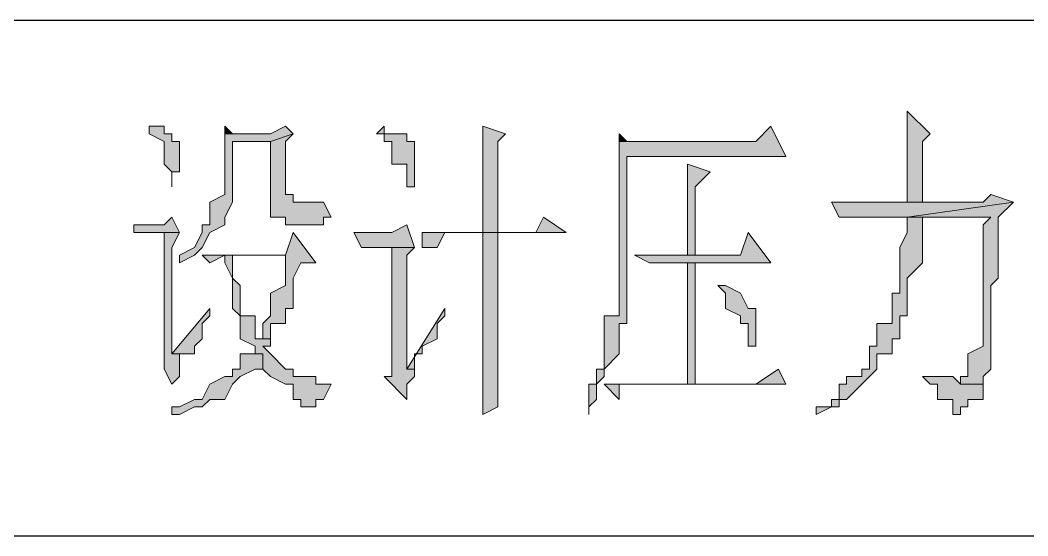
# Model space of a CAD drawing. Header units: millimetres. Extents: x 20 to 821, y 1 to 1134.
# Drawn here: x 570.42 to 594.34, y 1096.88 to 1109.12 of the extents above; entities that cross this region are included whole.
import ezdxf

# ---------------------------------------------------------------- set-up
doc = ezdxf.new("R2010")
doc.units = ezdxf.units.MM
doc.layers.add('1', color=7, linetype='Continuous')

msp = doc.modelspace()

# ---------------------------------------------------------------- hatches: boundary and pattern name
h = msp.add_hatch(color=0)
h.dxf.hatch_style = 2
h.paths.add_polyline_path([(591.48, 1106.961732), (591.48, 1104.801732), (591.84, 1104.801732), (591.84, 1106.241732), (592.02, 1106.421732)])
h = msp.add_hatch(color=0)
h.dxf.hatch_style = 2
h.paths.add_polyline_path([(573.48, 1106.601732), (573.48, 1106.421732), (573.84, 1106.241732), (573.84, 1105.701732), (574.02, 1105.521732), (574.02, 1105.161732), (574.02, 1105.521732), (574.2, 1105.521732), (574.2, 1105.701732), (574.2, 1106.241732), (574.02, 1106.241732), (574.02, 1106.421732), (573.84, 1106.421732), (573.84, 1106.601732)])
h = msp.add_hatch(color=0)
h.dxf.hatch_style = 2
h.paths.add_polyline_path([(576.72, 1106.601732), (576.36, 1106.421732), (575.28, 1106.421732), (575.28, 1106.241732), (575.28, 1104.981732), (574.92, 1104.801732), (574.92, 1104.261732), (574.74, 1104.261732), (574.74, 1104.081732), (574.56, 1103.721732), (574.2, 1103.541732), (574.2, 1103.361732), (574.56, 1103.541732), (574.74, 1103.721732), (574.92, 1104.081732), (575.28, 1104.261732), (575.28, 1104.441732), (575.46, 1104.801732), (575.46, 1106.241732), (576.36, 1106.241732), (576.9, 1106.421732)])
h = msp.add_hatch(color=0)
h.dxf.hatch_style = 2
h.paths.add_polyline_path([(575.28, 1106.601732), (575.28, 1106.421732), (575.46, 1106.421732)])
h = msp.add_hatch(color=0)
h.dxf.hatch_style = 2
h.paths.add_polyline_path([(579.06, 1106.601732), (578.88, 1106.421732), (579.06, 1106.421732), (579.06, 1106.241732), (579.24, 1106.241732), (579.24, 1105.881732), (579.24, 1105.701732), (579.6, 1105.701732), (579.6, 1105.161732), (579.78, 1105.161732), (579.78, 1106.241732), (579.6, 1106.241732), (579.6, 1106.421732), (579.24, 1106.421732), (579.06, 1106.421732)])
h = msp.add_hatch(color=0)
h.dxf.hatch_style = 2
h.paths.add_polyline_path([(581.4, 1106.601732), (581.4, 1104.081732), (581.76, 1104.081732), (581.76, 1106.241732), (581.94, 1106.421732)])
h = msp.add_hatch(color=0)
h.dxf.hatch_style = 2
h.paths.add_polyline_path([(588.24, 1106.601732), (587.88, 1106.241732), (584.64, 1106.241732), (584.64, 1105.881732), (584.64, 1102.101732), (584.28, 1102.101732), (584.28, 1100.841732), (584.1, 1100.841732), (584.1, 1100.661732), (584.1, 1100.481732), (583.92, 1100.481732), (583.92, 1099.761732), (583.92, 1099.941732), (584.1, 1100.121732), (584.1, 1100.481732), (584.28, 1100.661732), (584.28, 1100.841732), (584.64, 1101.201732), (584.64, 1101.921732), (584.82, 1101.921732), (584.82, 1105.881732), (588.6, 1105.881732)])
h = msp.add_hatch(color=0)
h.dxf.hatch_style = 2
h.paths.add_polyline_path([(576.9, 1106.421732), (576.36, 1106.241732), (576.36, 1104.441732), (576.72, 1104.441732), (576.72, 1104.261732), (576.9, 1104.261732), (577.62, 1104.261732), (577.62, 1104.441732), (577.8, 1104.441732), (577.62, 1104.801732), (576.9, 1104.801732), (576.9, 1104.981732), (576.72, 1104.981732), (576.72, 1106.241732)])
h = msp.add_hatch(color=0)
h.dxf.hatch_style = 2
h.paths.add_polyline_path([(584.64, 1106.421732), (584.64, 1106.241732), (584.82, 1106.241732)])
h = msp.add_hatch(color=0)
h.dxf.hatch_style = 2
h.paths.add_polyline_path([(586.26, 1105.701732), (586.26, 1103.541732), (586.44, 1103.541732), (586.44, 1105.161732), (586.8, 1105.521732)])
h = msp.add_hatch(color=0)
h.dxf.hatch_style = 2
h.paths.add_polyline_path([(593.46, 1104.981732), (593.28, 1104.801732), (589.68, 1104.801732), (589.86, 1104.441732), (591.48, 1104.441732), (594, 1104.801732)])
h = msp.add_hatch(color=0)
h.dxf.hatch_style = 2
h.paths.add_polyline_path([(577.44, 1104.801732), (577.08, 1104.801732), (577.62, 1104.801732)])
h = msp.add_hatch(color=0)
h.dxf.hatch_style = 2
h.paths.add_polyline_path([(594, 1104.801732), (591.48, 1104.441732), (593.46, 1104.441732), (593.28, 1104.261732), (593.28, 1101.381732), (592.92, 1101.201732), (592.92, 1100.841732), (592.92, 1100.661732), (592.74, 1100.661732), (592.74, 1100.481732), (593.28, 1100.481732), (593.28, 1100.661732), (593.46, 1100.841732), (593.46, 1102.821732), (593.64, 1103.001732), (593.64, 1104.441732)])
h = msp.add_hatch(color=0)
h.dxf.hatch_style = 2
h.paths.add_polyline_path([(574.02, 1104.441732), (573.84, 1104.261732), (573.12, 1104.261732), (573.12, 1104.081732), (574.2, 1104.081732)])
h = msp.add_hatch(color=0)
h.dxf.hatch_style = 2
h.paths.add_polyline_path([(582.84, 1104.441732), (582.66, 1104.081732), (579.96, 1104.081732), (579.96, 1103.721732), (580.32, 1103.721732), (580.5, 1104.081732), (583.38, 1104.081732)])
h = msp.add_hatch(color=0)
h.dxf.hatch_style = 2
h.paths.add_polyline_path([(591.48, 1104.441732), (591.48, 1104.081732), (591.3, 1103.721732), (591.3, 1102.641732), (591.12, 1102.641732), (591.12, 1101.921732), (590.76, 1101.921732), (590.76, 1101.381732), (590.58, 1101.381732), (590.58, 1101.201732), (590.58, 1100.841732), (590.4, 1100.841732), (590.4, 1100.661732), (590.04, 1100.661732), (590.04, 1100.481732), (589.86, 1100.481732), (589.86, 1100.121732), (589.68, 1100.121732), (589.68, 1099.941732), (589.32, 1099.941732), (589.32, 1099.761732), (589.68, 1099.941732), (589.86, 1099.941732), (589.86, 1100.121732), (590.04, 1100.121732), (590.4, 1100.481732), (590.58, 1100.661732), (590.76, 1100.841732), (590.76, 1101.201732), (591.12, 1101.201732), (591.12, 1101.561732), (591.3, 1101.561732), (591.3, 1102.101732), (591.48, 1102.101732), (591.48, 1103.001732), (591.84, 1103.361732), (591.84, 1104.441732), (593.46, 1104.441732)])
h = msp.add_hatch(color=0)
h.dxf.hatch_style = 2
h.paths.add_polyline_path([(579.6, 1104.261732), (579.24, 1104.081732), (578.34, 1104.081732), (578.52, 1103.721732), (579.78, 1103.721732)])
h = msp.add_hatch(color=0)
h.dxf.hatch_style = 2
h.paths.add_polyline_path([(574.2, 1104.081732), (573.84, 1104.081732), (573.84, 1101.201732), (573.84, 1100.841732), (574.02, 1100.481732), (574.2, 1100.661732), (574.2, 1101.201732), (574.56, 1101.201732), (574.02, 1101.201732), (574.02, 1103.721732)])
h = msp.add_hatch(color=0)
h.dxf.hatch_style = 2
h.paths.add_polyline_path([(576.9, 1104.081732), (576.72, 1103.541732), (574.74, 1103.541732), (576.72, 1103.541732), (576.72, 1102.821732), (576.36, 1102.641732), (576.36, 1102.101732), (576.18, 1101.921732), (576.18, 1101.561732), (576.36, 1101.561732), (576.36, 1101.921732), (576.72, 1101.921732), (576.72, 1102.281732), (576.9, 1102.281732), (576.9, 1102.821732), (576.9, 1103.001732), (577.08, 1103.361732), (577.44, 1103.361732)])
h = msp.add_hatch(color=0)
h.dxf.hatch_style = 2
h.paths.add_polyline_path([(581.76, 1104.081732), (581.4, 1104.081732), (581.4, 1101.201732), (581.4, 1099.761732), (581.76, 1099.941732)])
h = msp.add_hatch(color=0)
h.dxf.hatch_style = 2
h.paths.add_polyline_path([(587.7, 1104.081732), (587.52, 1103.541732), (585, 1103.541732), (585.36, 1103.361732), (588.24, 1103.361732)])
h = msp.add_hatch(color=0)
h.dxf.hatch_style = 2
h.paths.add_polyline_path([(579.78, 1103.721732), (579.24, 1103.721732), (579.24, 1101.201732), (579.24, 1100.661732), (579.06, 1100.661732), (579.6, 1100.121732), (579.6, 1100.481732), (579.78, 1100.661732), (579.78, 1100.841732), (579.6, 1100.841732), (579.6, 1103.541732)])
h = msp.add_hatch(color=0)
h.dxf.hatch_style = 2
h.paths.add_polyline_path([(574.74, 1103.541732), (574.92, 1103.361732), (575.28, 1103.541732), (576.72, 1103.541732)])
h = msp.add_hatch(color=0)
h.dxf.hatch_style = 2
h.paths.add_polyline_path([(575.46, 1103.541732), (575.28, 1103.541732), (575.28, 1103.361732), (575.46, 1103.001732), (575.46, 1102.281732), (575.64, 1102.101732), (575.64, 1101.561732), (576, 1101.381732), (576, 1101.201732), (575.64, 1101.201732), (576.18, 1101.201732), (576.18, 1100.841732), (576.36, 1100.661732), (576.72, 1100.481732), (576.9, 1100.481732), (576.9, 1100.121732), (577.08, 1100.121732), (577.08, 1099.941732), (577.44, 1099.941732), (577.44, 1100.121732), (577.62, 1100.121732), (577.8, 1100.481732), (577.44, 1100.481732), (577.44, 1100.661732), (576.9, 1100.661732), (576.9, 1100.841732), (576.72, 1100.841732), (576.36, 1101.201732), (576.18, 1101.381732), (576.36, 1101.381732), (576.36, 1101.561732), (576, 1101.561732), (576, 1101.921732), (576, 1102.101732), (575.64, 1102.101732), (575.64, 1102.821732), (575.46, 1103.001732)])
h = msp.add_hatch(color=0)
h.dxf.hatch_style = 2
h.paths.add_polyline_path([(586.26, 1100.481732), (586.44, 1100.481732), (586.44, 1103.361732), (586.26, 1103.361732)])
h = msp.add_hatch(color=0)
h.dxf.hatch_style = 2
h.paths.add_polyline_path([(586.98, 1102.821732), (587.16, 1102.641732), (587.16, 1102.281732), (587.52, 1102.101732), (587.52, 1101.921732), (587.7, 1101.921732), (587.7, 1101.381732), (587.88, 1101.381732), (587.88, 1102.281732), (587.7, 1102.281732), (587.52, 1102.641732), (587.16, 1102.821732)])
h = msp.add_hatch(color=0)
h.dxf.hatch_style = 2
h.paths.add_polyline_path([(574.92, 1102.281732), (574.02, 1101.201732), (574.56, 1101.201732), (574.56, 1101.381732), (574.74, 1101.561732), (574.74, 1101.921732), (574.92, 1102.101732)])
h = msp.add_hatch(color=0)
h.dxf.hatch_style = 2
h.paths.add_polyline_path([(580.5, 1102.281732), (579.6, 1100.841732), (579.78, 1100.841732), (579.78, 1101.201732), (579.96, 1101.201732), (579.96, 1101.381732), (580.32, 1101.561732), (580.32, 1101.921732), (580.5, 1102.101732)])
h = msp.add_hatch(color=0)
h.dxf.hatch_style = 2
h.paths.add_polyline_path([(575.64, 1101.201732), (575.64, 1100.841732), (575.46, 1100.841732), (575.46, 1100.661732), (575.28, 1100.661732), (574.92, 1100.481732), (574.74, 1100.121732), (574.56, 1100.121732), (574.2, 1099.941732), (574.02, 1099.941732), (574.02, 1099.761732), (574.2, 1099.761732), (574.56, 1099.941732), (574.74, 1099.941732), (574.92, 1100.121732), (575.28, 1100.121732), (575.46, 1100.481732), (575.64, 1100.661732), (576, 1100.841732), (576.18, 1100.841732), (576.18, 1101.201732)])
h = msp.add_hatch(color=0)
h.dxf.hatch_style = 2
h.paths.add_polyline_path([(588.42, 1100.841732), (587.88, 1100.481732), (584.28, 1100.481732), (584.64, 1100.121732), (584.64, 1100.481732), (584.82, 1100.481732), (588.6, 1100.481732)])
h = msp.add_hatch(color=0)
h.dxf.hatch_style = 2
h.paths.add_polyline_path([(592.02, 1100.661732), (591.84, 1100.661732), (592.02, 1100.481732), (592.2, 1100.481732), (592.2, 1100.121732), (592.56, 1100.121732), (592.56, 1099.941732), (592.56, 1099.761732), (592.74, 1099.761732), (592.74, 1099.941732), (592.92, 1099.941732), (592.92, 1100.121732), (593.28, 1100.121732), (593.28, 1100.481732), (592.74, 1100.481732), (592.56, 1100.661732), (592.2, 1100.661732)])

# ---------------------------------------------------------------- linework, layer by layer
at = {"layer": '1', "color": 0, "lineweight": 25}
for points in [[(557.64, 1109.121732), (821.16, 1109.121732)], [(557.64, 1096.881732), (821.16, 1096.881732)]]:
    msp.add_lwpolyline(points, dxfattribs=at)
at = {"layer": '1', "color": 0, "lineweight": 5}
for points in [[(591.48, 1106.961732), (591.48, 1104.801732), (591.84, 1104.801732), (591.84, 1106.241732), (592.02, 1106.421732), (591.48, 1106.961732)], [(573.48, 1106.601732), (573.48, 1106.421732), (573.84, 1106.241732), (573.84, 1105.701732), (574.02, 1105.521732), (574.02, 1105.161732), (574.02, 1105.521732), (574.2, 1105.521732), (574.2, 1105.701732), (574.2, 1106.241732), (574.02, 1106.241732), (574.02, 1106.421732), (573.84, 1106.421732), (573.84, 1106.601732), (573.48, 1106.601732)], [(576.72, 1106.601732), (576.36, 1106.421732), (575.28, 1106.421732), (575.28, 1106.241732), (575.28, 1104.981732), (574.92, 1104.801732), (574.92, 1104.261732), (574.74, 1104.261732), (574.74, 1104.081732), (574.56, 1103.721732), (574.2, 1103.541732), (574.2, 1103.361732), (574.56, 1103.541732), (574.74, 1103.721732), (574.92, 1104.081732), (575.28, 1104.261732), (575.28, 1104.441732), (575.46, 1104.801732), (575.46, 1106.241732), (576.36, 1106.241732), (576.9, 1106.421732), (576.72, 1106.601732)], [(575.28, 1106.601732), (575.28, 1106.421732), (575.46, 1106.421732), (575.28, 1106.601732)], [(579.06, 1106.601732), (578.88, 1106.421732), (579.06, 1106.421732), (579.06, 1106.241732), (579.24, 1106.241732), (579.24, 1105.881732), (579.24, 1105.701732), (579.6, 1105.701732), (579.6, 1105.161732), (579.78, 1105.161732), (579.78, 1106.241732), (579.6, 1106.241732), (579.6, 1106.421732), (579.24, 1106.421732), (579.06, 1106.421732), (579.06, 1106.601732)], [(581.4, 1106.601732), (581.4, 1104.081732), (581.76, 1104.081732), (581.76, 1106.241732), (581.94, 1106.421732), (581.4, 1106.601732)], [(588.24, 1106.601732), (587.88, 1106.241732), (584.64, 1106.241732), (584.64, 1105.881732), (584.64, 1102.101732), (584.28, 1102.101732), (584.28, 1100.841732), (584.1, 1100.841732), (584.1, 1100.661732), (584.1, 1100.661732), (584.1, 1100.481732), (583.92, 1100.481732), (583.92, 1099.761732), (583.92, 1099.941732), (584.1, 1100.121732), (584.1, 1100.481732), (584.28, 1100.661732), (584.28, 1100.841732), (584.64, 1101.201732), (584.64, 1101.921732), (584.82, 1101.921732), (584.82, 1105.881732), (588.6, 1105.881732), (588.24, 1106.601732)], [(576.9, 1106.421732), (576.36, 1106.241732), (576.36, 1104.441732), (576.72, 1104.441732), (576.72, 1104.261732), (576.9, 1104.261732), (577.62, 1104.261732), (577.62, 1104.441732), (577.8, 1104.441732), (577.62, 1104.801732), (576.9, 1104.801732), (576.9, 1104.981732), (576.72, 1104.981732), (576.72, 1106.241732), (576.9, 1106.421732)], [(584.64, 1106.421732), (584.64, 1106.241732), (584.82, 1106.241732), (584.64, 1106.421732)], [(586.26, 1105.701732), (586.26, 1103.541732), (586.44, 1103.541732), (586.44, 1105.161732), (586.8, 1105.521732), (586.26, 1105.701732)], [(593.46, 1104.981732), (593.28, 1104.801732), (589.68, 1104.801732), (589.86, 1104.441732), (591.48, 1104.441732), (594, 1104.801732), (593.46, 1104.981732)], [(577.44, 1104.801732), (577.08, 1104.801732), (577.62, 1104.801732), (577.44, 1104.801732)], [(594, 1104.801732), (591.48, 1104.441732), (593.46, 1104.441732), (593.28, 1104.261732), (593.28, 1101.381732), (592.92, 1101.201732), (592.92, 1100.841732), (592.92, 1100.661732), (592.74, 1100.661732), (592.74, 1100.481732), (593.28, 1100.481732), (593.28, 1100.661732), (593.46, 1100.841732), (593.46, 1102.821732), (593.64, 1103.001732), (593.64, 1104.441732), (594, 1104.801732)], [(574.02, 1104.441732), (573.84, 1104.261732), (573.12, 1104.261732), (573.12, 1104.081732), (574.2, 1104.081732), (574.02, 1104.441732)], [(582.84, 1104.441732), (582.66, 1104.081732), (579.96, 1104.081732), (579.96, 1103.721732), (580.32, 1103.721732), (580.5, 1104.081732), (583.38, 1104.081732), (582.84, 1104.441732)], [(591.48, 1104.441732), (591.48, 1104.081732), (591.3, 1103.721732), (591.3, 1102.641732), (591.12, 1102.641732), (591.12, 1101.921732), (590.76, 1101.921732), (590.76, 1101.381732), (590.58, 1101.381732), (590.58, 1101.201732), (590.58, 1100.841732), (590.4, 1100.841732), (590.4, 1100.661732), (590.04, 1100.661732), (590.04, 1100.481732), (589.86, 1100.481732), (589.86, 1100.121732), (589.68, 1100.121732), (589.68, 1099.941732), (589.32, 1099.941732), (589.32, 1099.761732), (589.68, 1099.941732), (589.86, 1099.941732), (589.86, 1100.121732), (590.04, 1100.121732), (590.4, 1100.481732), (590.58, 1100.661732), (590.76, 1100.841732), (590.76, 1101.201732), (591.12, 1101.201732), (591.12, 1101.561732), (591.3, 1101.561732), (591.3, 1102.101732), (591.48, 1102.101732), (591.48, 1103.001732), (591.84, 1103.361732), (591.84, 1104.441732), (593.46, 1104.441732), (591.48, 1104.441732)], [(579.6, 1104.261732), (579.24, 1104.081732), (578.34, 1104.081732), (578.52, 1103.721732), (579.78, 1103.721732), (579.6, 1104.261732)], [(574.2, 1104.081732), (573.84, 1104.081732), (573.84, 1101.201732), (573.84, 1100.841732), (574.02, 1100.481732), (574.2, 1100.661732), (574.2, 1101.201732), (574.56, 1101.201732), (574.02, 1101.201732), (574.02, 1103.721732), (574.2, 1104.081732)], [(576.9, 1104.081732), (576.72, 1103.541732), (574.74, 1103.541732), (576.72, 1103.541732), (576.72, 1102.821732), (576.36, 1102.641732), (576.36, 1102.101732), (576.18, 1101.921732), (576.18, 1101.561732), (576.36, 1101.561732), (576.36, 1101.921732), (576.72, 1101.921732), (576.72, 1102.281732), (576.9, 1102.281732), (576.9, 1102.821732), (576.9, 1102.821732), (576.9, 1103.001732), (577.08, 1103.361732), (577.44, 1103.361732), (576.9, 1104.081732)], [(581.76, 1104.081732), (581.4, 1104.081732), (581.4, 1101.201732), (581.4, 1099.761732), (581.76, 1099.941732), (581.76, 1104.081732)], [(587.7, 1104.081732), (587.52, 1103.541732), (585, 1103.541732), (585.36, 1103.361732), (588.24, 1103.361732), (587.7, 1104.081732)], [(579.78, 1103.721732), (579.24, 1103.721732), (579.24, 1101.201732), (579.24, 1100.661732), (579.06, 1100.661732), (579.6, 1100.121732), (579.6, 1100.481732), (579.78, 1100.661732), (579.78, 1100.841732), (579.6, 1100.841732), (579.6, 1103.541732), (579.78, 1103.721732)], [(574.74, 1103.541732), (574.92, 1103.361732), (575.28, 1103.541732), (576.72, 1103.541732), (574.74, 1103.541732)], [(575.46, 1103.541732), (575.28, 1103.541732), (575.28, 1103.361732), (575.46, 1103.001732), (575.46, 1102.281732), (575.64, 1102.101732), (575.64, 1101.561732), (576, 1101.381732), (576, 1101.201732), (575.64, 1101.201732), (576.18, 1101.201732), (576.18, 1100.841732), (576.36, 1100.661732), (576.72, 1100.481732), (576.72, 1100.481732), (576.9, 1100.481732), (576.9, 1100.121732), (577.08, 1100.121732), (577.08, 1099.941732), (577.44, 1099.941732), (577.44, 1100.121732), (577.62, 1100.121732), (577.8, 1100.481732), (577.44, 1100.481732), (577.44, 1100.661732), (576.9, 1100.661732), (576.9, 1100.841732), (576.72, 1100.841732), (576.36, 1101.201732), (576.18, 1101.381732), (576.36, 1101.381732), (576.36, 1101.561732), (576, 1101.561732), (576, 1101.921732), (576, 1102.101732), (575.64, 1102.101732), (575.64, 1102.821732), (575.46, 1103.001732), (575.46, 1103.541732)], [(586.26, 1100.481732), (586.44, 1100.481732), (586.44, 1103.361732), (586.26, 1103.361732), (586.26, 1100.481732)], [(586.98, 1102.821732), (587.16, 1102.641732), (587.16, 1102.281732), (587.52, 1102.101732), (587.52, 1101.921732), (587.7, 1101.921732), (587.7, 1101.381732), (587.88, 1101.381732), (587.88, 1102.281732), (587.7, 1102.281732), (587.52, 1102.641732), (587.16, 1102.821732), (586.98, 1102.821732)], [(574.92, 1102.281732), (574.02, 1101.201732), (574.56, 1101.201732), (574.56, 1101.381732), (574.74, 1101.561732), (574.74, 1101.921732), (574.92, 1102.101732), (574.92, 1102.281732)], [(580.5, 1102.281732), (579.6, 1100.841732), (579.78, 1100.841732), (579.78, 1101.201732), (579.96, 1101.201732), (579.96, 1101.381732), (580.32, 1101.561732), (580.32, 1101.921732), (580.5, 1102.101732), (580.5, 1102.281732)], [(575.64, 1101.201732), (575.64, 1100.841732), (575.46, 1100.841732), (575.46, 1100.661732), (575.28, 1100.661732), (574.92, 1100.481732), (574.74, 1100.121732), (574.56, 1100.121732), (574.2, 1099.941732), (574.02, 1099.941732), (574.02, 1099.761732), (574.2, 1099.761732), (574.56, 1099.941732), (574.74, 1099.941732), (574.92, 1100.121732), (575.28, 1100.121732), (575.46, 1100.481732), (575.64, 1100.661732), (576, 1100.841732), (576.18, 1100.841732), (576.18, 1101.201732), (575.64, 1101.201732)], [(588.42, 1100.841732), (587.88, 1100.481732), (584.28, 1100.481732), (584.64, 1100.121732), (584.64, 1100.481732), (584.82, 1100.481732), (588.6, 1100.481732), (588.42, 1100.841732)], [(592.02, 1100.661732), (591.84, 1100.661732), (592.02, 1100.481732), (592.2, 1100.481732), (592.2, 1100.121732), (592.56, 1100.121732), (592.56, 1099.941732), (592.56, 1099.761732), (592.74, 1099.761732), (592.74, 1099.941732), (592.92, 1099.941732), (592.92, 1100.121732), (593.28, 1100.121732), (593.28, 1100.481732), (592.74, 1100.481732), (592.56, 1100.661732), (592.2, 1100.661732), (592.2, 1100.661732), (592.02, 1100.661732)]]:
    msp.add_lwpolyline(points, dxfattribs=at)

doc.saveas('drawing.dxf')
